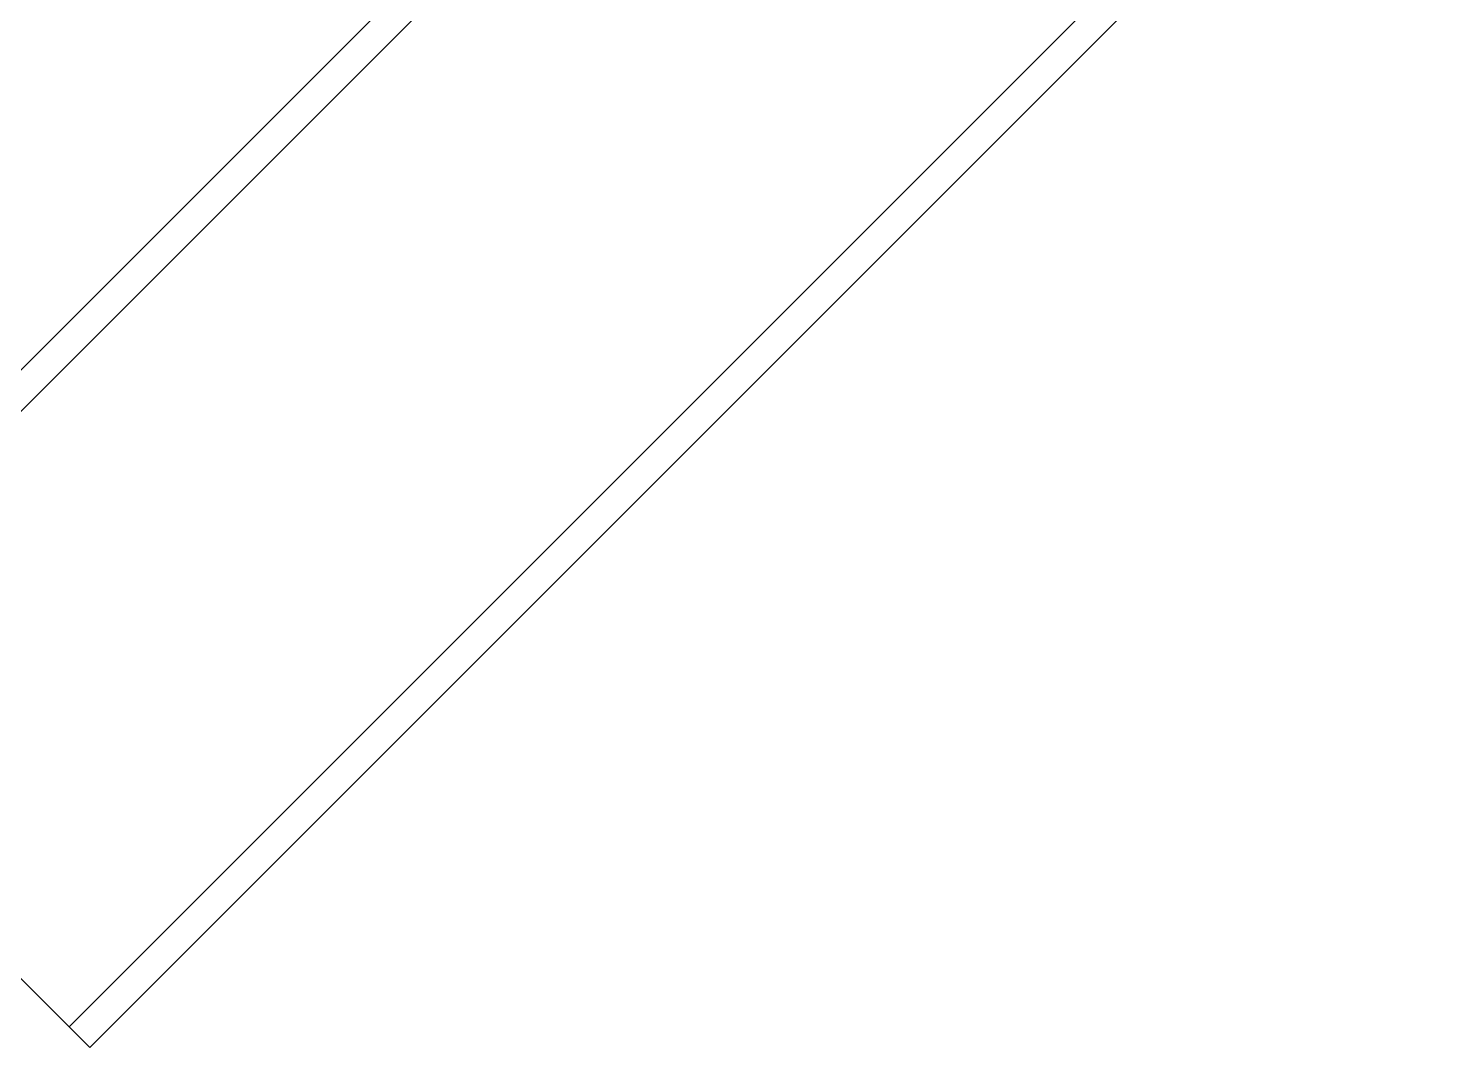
# Model space of a CAD drawing. Extents: x 795723 to 6584336, y 16443136 to 18851075.
# Drawn here: x 1995006 to 1995713, y 17882892 to 17883398 of the extents above; entities that cross this region are included whole.
import ezdxf

# ---------------------------------------------------------------- set-up
doc = ezdxf.new("R2010")
doc.units = 0
doc.header["$LTSCALE"] = 1000
doc.header["$MEASUREMENT"] = 0

# ---------------------------------------------------------------- blocks, each defined once
blk = doc.blocks.new('抗震大样2')
at = {"color": 2, "linetype": 'Continuous'}
for p, q in [((4531.2, -2941.1), (7850.5, 378.2)), ((4545.9, -2955.7), (7865.2, 363.5)), ((4780.9, -3190.7), (8100.2, 128.5)), ((8114.9, 113.9), (4795.6, -3205.4)), ((4795.6, -3205.4), (4531.2, -2941.1))]:
    blk.add_line(p, q, dxfattribs=at)

msp = doc.modelspace()

# ---------------------------------------------------------------- block references
at = {"xscale": 0.7, "yscale": 0.7, "zscale": 0.7}
msp.add_blockref('抗震大样2', (1991679.82, 17885136.2), dxfattribs=at)

doc.saveas('drawing.dxf')
